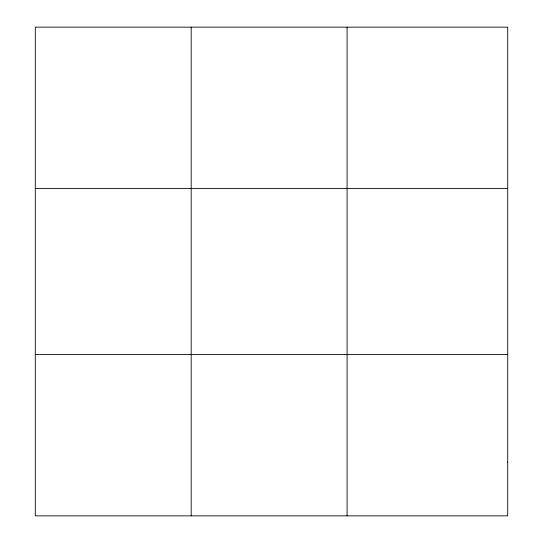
<?xml version="1.0" encoding="UTF-8"?>
<svg xmlns="http://www.w3.org/2000/svg" width="543" height="543" viewBox="0 0 543 543"><rect width="100%" height="100%" fill="white"/><g stroke="black" fill="none" stroke-linecap="round" stroke-linejoin="round"><path stroke-width="0.81" d="M191.184 515.85L191.184 27.15M347.086 515.85L347.086 27.15M35.288 188.421L507.712 188.421M35.288 354.579L507.712 354.579M507.712 462.093L507.712 515.85L35.288 515.85L35.288 27.15L507.712 27.15L507.712 462.093"/></g></svg>
